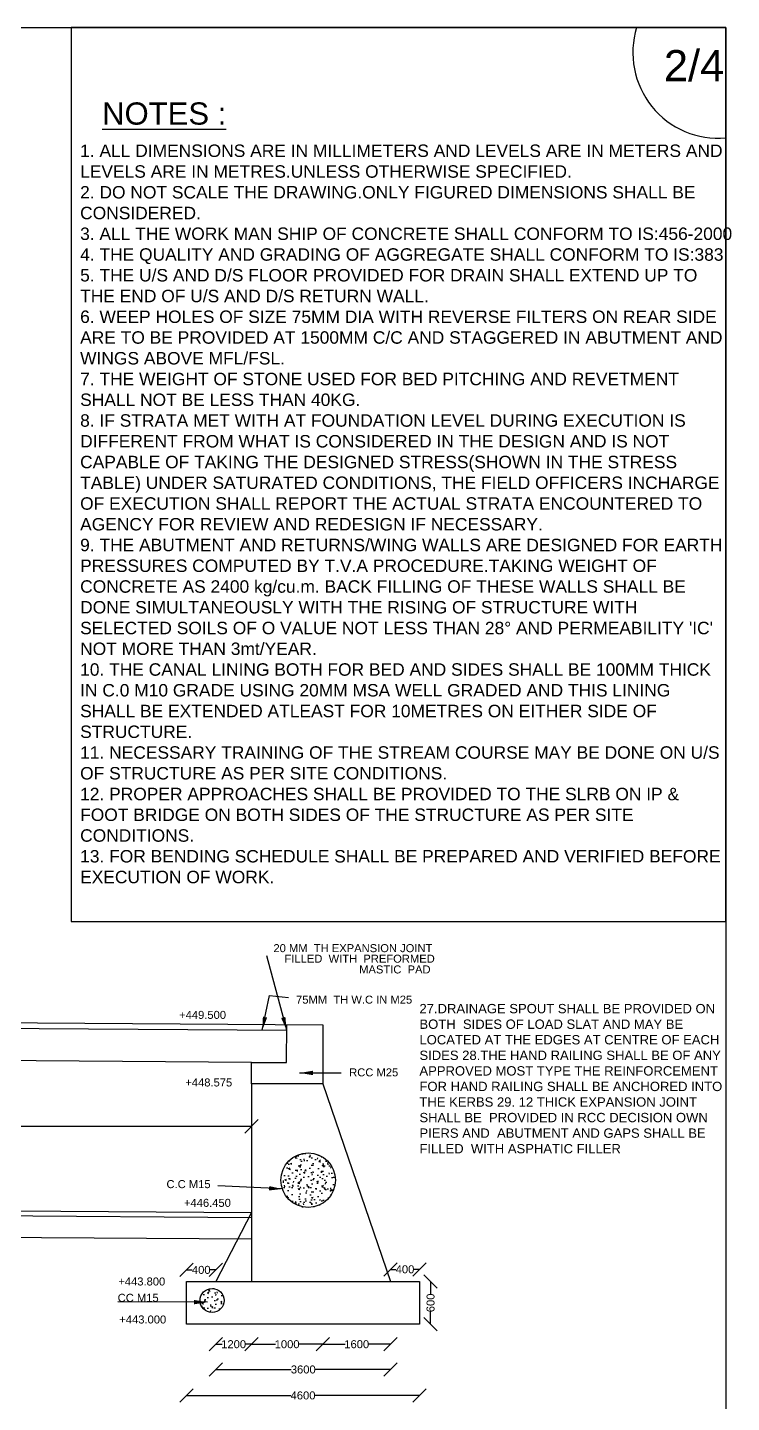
# Model space of a CAD drawing. Header units: millimetres. Extents: x 5763158 to 5770692, y 20980688 to 20986539.
# Drawn here: x 5769096 to 5770680, y 20983446 to 20986539 of the extents above; entities that cross this region are included whole.
import ezdxf

# ---------------------------------------------------------------- set-up
doc = ezdxf.new("R2010")
doc.units = ezdxf.units.MM
doc.header["$MEASUREMENT"] = 0
for name, color, linetype in [('DIMENSIONS', 7, 'Continuous'), ('DRAWING', 7, 'Continuous'), ('TEXT', 7, 'Continuous')]:
    doc.layers.add(name, color=color, linetype=linetype)
doc.styles.get("Standard").update_dxf_attribs({"font": 'arial.ttf', "height": 18})
doc.dimstyles.get("Standard").update_dxf_attribs({"dimtxt": 18, "dimasz": 30, "dimexe": 0.18, "dimexo": 0.0625, "dimgap": 0.09, "dimtad": 0, "dimdec": 0, "dimzin": 0, "dimdsep": 46, "dimtxsty": 'Standard', "dimblk": 'OBLIQUE', "dimcen": 0.09, "dimse1": 1, "dimse2": 1, "dimadec": 0, "dimazin": 0, "dimtfac": 1, "dimtdec": 0, "dimtofl": 0, "dimtmove": 0, "dimatfit": 3, "dimfxl": 1, "dimtolj": 1, "dimtzin": 0, "dimarcsym": 0})

# ---------------------------------------------------------------- blocks, each defined once
blk = doc.blocks.new('_Oblique')
at = {"color": 0, "linetype": 'ByBlock', "lineweight": -2}
blk.add_line((-0.5, -0.5), (0.5, 0.5), dxfattribs=at)
blk = doc.blocks.new('*D84')
at = {"layer": 'Defpoints', "color": 0, "transparency": 16777216}
for p in [(5768418.9, 20984070), (5769599.9, 20984070), (5769599.9, 20984067.2)]:
    blk.add_point(p, dxfattribs=at)
at = {"layer": 'DIMENSIONS', "color": 0, "lineweight": -2, "transparency": 16777216}
for p, q in [((5768418.9, 20984067.2), (5768982.3, 20984067.2)), ((5769599.9, 20984067.2), (5769036.5, 20984067.2))]:
    blk.add_line(p, q, dxfattribs=at)
at = {"layer": 'DIMENSIONS', "color": 0, "lineweight": -2, "transparency": 16777216, "xscale": 30, "yscale": 30, "zscale": 30, "rotation": 180}
blk.add_blockref('_Oblique', (5768418.9, 20984067.2), dxfattribs=at)
at = {"layer": 'DIMENSIONS', "color": 0, "lineweight": -2, "transparency": 16777216, "xscale": 30, "yscale": 30, "zscale": 30}
blk.add_blockref('_Oblique', (5769599.9, 20984067.2), dxfattribs=at)
at = {"layer": 'DIMENSIONS', "color": 0, "transparency": 16777216, "insert": (5769009.4, 20984067.2), "char_height": 18, "attachment_point": 5}
blk.add_mtext('\\A1;2600', dxfattribs=at)
blk = doc.blocks.new('*D85')
at = {"layer": 'Defpoints', "color": 0, "transparency": 16777216}
for p in [(5769520.2, 20983744.2), (5769454.2, 20983718.2), (5769520.2, 20983718.2)]:
    blk.add_point(p, dxfattribs=at)
at = {"layer": 'DIMENSIONS', "color": 0, "lineweight": -2, "transparency": 16777216}
for p, q in [((5769454.2, 20983744.2), (5769466.9, 20983744.2)), ((5769520.2, 20983744.2), (5769507.5, 20983744.2))]:
    blk.add_line(p, q, dxfattribs=at)
at = {"layer": 'DIMENSIONS', "color": 0, "lineweight": -2, "transparency": 16777216, "xscale": 30, "yscale": 30, "zscale": 30, "rotation": 180}
blk.add_blockref('_Oblique', (5769454.2, 20983744.2), dxfattribs=at)
at = {"layer": 'DIMENSIONS', "color": 0, "lineweight": -2, "transparency": 16777216, "xscale": 30, "yscale": 30, "zscale": 30}
blk.add_blockref('_Oblique', (5769520.2, 20983744.2), dxfattribs=at)
at = {"layer": 'DIMENSIONS', "color": 0, "transparency": 16777216, "insert": (5769487.2, 20983744.2), "char_height": 18, "attachment_point": 5}
blk.add_mtext('\\A1;400', dxfattribs=at)
blk = doc.blocks.new('*D86')
at = {"layer": 'Defpoints', "color": 0, "transparency": 16777216}
for p in [(5769978.1, 20983745.5), (5769913.1, 20983718.2), (5769978.1, 20983718.2)]:
    blk.add_point(p, dxfattribs=at)
at = {"layer": 'DIMENSIONS', "color": 0, "lineweight": -2, "transparency": 16777216}
for p, q in [((5769913.1, 20983745.5), (5769925.3, 20983745.5)), ((5769978.1, 20983745.5), (5769965.9, 20983745.5))]:
    blk.add_line(p, q, dxfattribs=at)
at = {"layer": 'DIMENSIONS', "color": 0, "lineweight": -2, "transparency": 16777216, "xscale": 30, "yscale": 30, "zscale": 30, "rotation": 180}
blk.add_blockref('_Oblique', (5769913.1, 20983745.5), dxfattribs=at)
at = {"layer": 'DIMENSIONS', "color": 0, "lineweight": -2, "transparency": 16777216, "xscale": 30, "yscale": 30, "zscale": 30}
blk.add_blockref('_Oblique', (5769978.1, 20983745.5), dxfattribs=at)
at = {"layer": 'DIMENSIONS', "color": 0, "transparency": 16777216, "insert": (5769945.6, 20983745.5), "char_height": 18, "attachment_point": 5}
blk.add_mtext('\\A1;400', dxfattribs=at)
blk = doc.blocks.new('*D87')
at = {"layer": 'Defpoints', "color": 0, "transparency": 16777216}
for p in [(5769978.1, 20983718.2), (5769978.1, 20983622.1), (5770003.2, 20983622.1)]:
    blk.add_point(p, dxfattribs=at)
at = {"layer": 'DIMENSIONS', "color": 0, "lineweight": -2, "transparency": 16777216}
for p, q in [((5770003.2, 20983718.2), (5770003.2, 20983690.1)), ((5770003.2, 20983622.1), (5770003.2, 20983650.1))]:
    blk.add_line(p, q, dxfattribs=at)
at = {"layer": 'DIMENSIONS', "color": 0, "lineweight": -2, "transparency": 16777216, "xscale": 30, "yscale": 30, "zscale": 30}
for p, rotation in [((5770003.2, 20983718.2), 90), ((5770003.2, 20983622.1), 270)]:
    blk.add_blockref('_Oblique', p, dxfattribs=dict(at, rotation=rotation))
at = {"layer": 'DIMENSIONS', "color": 0, "transparency": 16777216, "insert": (5770003.2, 20983670.1), "char_height": 18, "attachment_point": 5, "rotation": 90}
blk.add_mtext('\\A1;600', dxfattribs=at)
blk = doc.blocks.new('*D88')
at = {"layer": 'Defpoints', "color": 0, "transparency": 16777216}
for p in [(5769520.2, 20983718.2), (5769599.9, 20983718.2), (5769599.9, 20983577)]:
    blk.add_point(p, dxfattribs=at)
at = {"layer": 'DIMENSIONS', "color": 0, "lineweight": -2, "transparency": 16777216}
for p, q in [((5769520.2, 20983577), (5769534, 20983577)), ((5769599.9, 20983577), (5769586.2, 20983577))]:
    blk.add_line(p, q, dxfattribs=at)
at = {"layer": 'DIMENSIONS', "color": 0, "lineweight": -2, "transparency": 16777216, "xscale": 30, "yscale": 30, "zscale": 30, "rotation": 180}
blk.add_blockref('_Oblique', (5769520.2, 20983577), dxfattribs=at)
at = {"layer": 'DIMENSIONS', "color": 0, "lineweight": -2, "transparency": 16777216, "xscale": 30, "yscale": 30, "zscale": 30}
blk.add_blockref('_Oblique', (5769599.9, 20983577), dxfattribs=at)
at = {"layer": 'DIMENSIONS', "color": 0, "transparency": 16777216, "insert": (5769560.1, 20983577), "char_height": 18, "attachment_point": 5}
blk.add_mtext('\\A1;1200', dxfattribs=at)
blk = doc.blocks.new('*D89')
at = {"layer": 'Defpoints', "color": 0, "transparency": 16777216}
for p in [(5769760.8, 20984163.1), (5769599.9, 20983718.2), (5769760.8, 20983577)]:
    blk.add_point(p, dxfattribs=at)
at = {"layer": 'DIMENSIONS', "color": 0, "lineweight": -2, "transparency": 16777216}
for p, q in [((5769599.9, 20983577), (5769654.3, 20983577)), ((5769760.8, 20983577), (5769706.5, 20983577))]:
    blk.add_line(p, q, dxfattribs=at)
at = {"layer": 'DIMENSIONS', "color": 0, "lineweight": -2, "transparency": 16777216, "xscale": 30, "yscale": 30, "zscale": 30, "rotation": 180}
blk.add_blockref('_Oblique', (5769599.9, 20983577), dxfattribs=at)
at = {"layer": 'DIMENSIONS', "color": 0, "lineweight": -2, "transparency": 16777216, "xscale": 30, "yscale": 30, "zscale": 30}
blk.add_blockref('_Oblique', (5769760.8, 20983577), dxfattribs=at)
at = {"layer": 'DIMENSIONS', "color": 0, "transparency": 16777216, "insert": (5769680.4, 20983577), "char_height": 18, "attachment_point": 5}
blk.add_mtext('\\A1;1000', dxfattribs=at)
blk = doc.blocks.new('*D90')
at = {"layer": 'Defpoints', "color": 0, "transparency": 16777216}
for p in [(5769913.1, 20983718.2), (5769760.8, 20983577), (5769913.1, 20983577)]:
    blk.add_point(p, dxfattribs=at)
at = {"layer": 'DIMENSIONS', "color": 0, "lineweight": -2, "transparency": 16777216}
for p, q in [((5769760.8, 20983577), (5769810.9, 20983577)), ((5769913.1, 20983577), (5769863.1, 20983577))]:
    blk.add_line(p, q, dxfattribs=at)
at = {"layer": 'DIMENSIONS', "color": 0, "lineweight": -2, "transparency": 16777216, "xscale": 30, "yscale": 30, "zscale": 30, "rotation": 180}
blk.add_blockref('_Oblique', (5769760.8, 20983577), dxfattribs=at)
at = {"layer": 'DIMENSIONS', "color": 0, "lineweight": -2, "transparency": 16777216, "xscale": 30, "yscale": 30, "zscale": 30}
blk.add_blockref('_Oblique', (5769913.1, 20983577), dxfattribs=at)
at = {"layer": 'DIMENSIONS', "color": 0, "transparency": 16777216, "insert": (5769837, 20983577), "char_height": 18, "attachment_point": 5}
blk.add_mtext('\\A1;1600', dxfattribs=at)
blk = doc.blocks.new('*D91')
at = {"layer": 'Defpoints', "color": 0, "transparency": 16777216}
for p in [(5769520.2, 20983718.2), (5769913.1, 20983718.2), (5769913.1, 20983520.2)]:
    blk.add_point(p, dxfattribs=at)
at = {"layer": 'DIMENSIONS', "color": 0, "lineweight": -2, "transparency": 16777216}
for p, q in [((5769520.2, 20983520.2), (5769689.8, 20983520.2)), ((5769913.1, 20983520.2), (5769743.6, 20983520.2))]:
    blk.add_line(p, q, dxfattribs=at)
at = {"layer": 'DIMENSIONS', "color": 0, "lineweight": -2, "transparency": 16777216, "xscale": 30, "yscale": 30, "zscale": 30, "rotation": 180}
blk.add_blockref('_Oblique', (5769520.2, 20983520.2), dxfattribs=at)
at = {"layer": 'DIMENSIONS', "color": 0, "lineweight": -2, "transparency": 16777216, "xscale": 30, "yscale": 30, "zscale": 30}
blk.add_blockref('_Oblique', (5769913.1, 20983520.2), dxfattribs=at)
at = {"layer": 'DIMENSIONS', "color": 0, "transparency": 16777216, "insert": (5769716.7, 20983520.2), "char_height": 18, "attachment_point": 5}
blk.add_mtext('\\A1;3600', dxfattribs=at)
blk = doc.blocks.new('*D92')
at = {"layer": 'Defpoints', "color": 0, "transparency": 16777216}
for p in [(5769454.2, 20983622.1), (5769978.1, 20983622.1), (5769978.1, 20983461.8)]:
    blk.add_point(p, dxfattribs=at)
at = {"layer": 'DIMENSIONS', "color": 0, "lineweight": -2, "transparency": 16777216}
for p, q in [((5769454.2, 20983461.8), (5769688.9, 20983461.8)), ((5769978.1, 20983461.8), (5769743.5, 20983461.8))]:
    blk.add_line(p, q, dxfattribs=at)
at = {"layer": 'DIMENSIONS', "color": 0, "lineweight": -2, "transparency": 16777216, "xscale": 30, "yscale": 30, "zscale": 30, "rotation": 180}
blk.add_blockref('_Oblique', (5769454.2, 20983461.8), dxfattribs=at)
at = {"layer": 'DIMENSIONS', "color": 0, "lineweight": -2, "transparency": 16777216, "xscale": 30, "yscale": 30, "zscale": 30}
blk.add_blockref('_Oblique', (5769978.1, 20983461.8), dxfattribs=at)
at = {"layer": 'DIMENSIONS', "color": 0, "transparency": 16777216, "insert": (5769716.2, 20983461.8), "char_height": 18, "attachment_point": 5}
blk.add_mtext('\\A1;4600', dxfattribs=at)

msp = doc.modelspace()

# ---------------------------------------------------------------- hatches: boundary and pattern name
at = {"layer": 'DRAWING'}
h = msp.add_hatch(dxfattribs=at)
h.set_pattern_fill('AR-CONC', color=0, scale=5, style=0)
h.set_pattern_definition([(50, (2845.89, -1968.346), (35.86300913, -3.13760675), [3.75, -41.25]), (355, (2845.89, -1968.346), (-6.93756668, 37.609606685), [3, -33]), (100.4514, (2848.88, -1968.608), (28.925469086, 34.471977103), [3.1870095, -35.0571056]), (46.1842, (2845.89, -1958.346), (53.36205243, -8.27595072), [5.625, -61.875]), (96.6356, (2850.34, -1959.036), (46.73313528, 48.70589355), [4.7805144, -52.58565]), (351.1842, (2845.89, -1958.346), (46.73309726, 48.70593005), [4.5, -49.5]), (21, (2850.89, -1960.846), (29.845352606, -20.130944533), [3.75, -41.25]), (326, (2850.89, -1960.846), (12.165766596, 36.25750225), [3, -33]), (71.4514, (2853.378, -1962.524), (42.01113143, 16.126524835), [3.1870095, -35.0571056]), (37.5, (2845.891, -1968.346), (0.607992766, 16.6446926916), [0, -32.6, 0, -33.5, 0, -33.125]), (7.5, (2845.89, -1968.346), (13.153476872, 19.720585594), [0, -19.1, 0, -31.85, 0, -12.625]), (327.5, (2834.741, -1968.346), (26.691121809, -1.127743587), [0, -12.5, 0, -39, 0, -51.75]), (317.5, (2829.74, -1968.346), (29.159308467, 5.005249117), [0, -16.25, 0, -25.9, 0, -36.75])])
edge = h.paths.add_edge_path()
edge.add_arc((5769727.8, 20983946.1), 61.3, 0, 360)
h = msp.add_hatch(dxfattribs=at)
h.set_pattern_fill('AR-CONC', color=0, scale=5, style=0)
h.set_pattern_definition([(50, (2629.551, -2238.98), (35.86300913, -3.13760675), [3.75, -41.25]), (355, (2629.55, -2238.98), (-6.93756668, 37.609606685), [3, -33]), (100.4514, (2632.54, -2239.24), (28.925469086, 34.471977103), [3.1870095, -35.0571056]), (46.1842, (2629.55, -2228.98), (53.36205243, -8.27595072), [5.625, -61.875]), (96.6356, (2634, -2229.67), (46.73313528, 48.70589355), [4.7805144, -52.58565]), (351.1842, (2629.55, -2228.98), (46.73309726, 48.70593005), [4.5, -49.5]), (21, (2634.551, -2231.48), (29.845352606, -20.130944533), [3.75, -41.25]), (326, (2634.55, -2231.48), (12.165766596, 36.25750225), [3, -33]), (71.4514, (2637.04, -2233.157), (42.01113143, 16.126524835), [3.1870095, -35.0571056]), (37.5, (2629.551, -2238.98), (0.607992766, 16.6446926916), [0, -32.6, 0, -33.5, 0, -33.125]), (7.5, (2629.551, -2238.98), (13.153476872, 19.720585594), [0, -19.1, 0, -31.85, 0, -12.625]), (327.5, (2618.401, -2238.98), (26.691121809, -1.127743587), [0, -12.5, 0, -39, 0, -51.75]), (317.5, (2613.401, -2238.98), (29.159308467, 5.005249117), [0, -16.25, 0, -25.9, 0, -36.75])])
edge = h.paths.add_edge_path()
edge.add_arc((5769511.5, 20983675.5), 27, 0, 360)

# ---------------------------------------------------------------- linework, layer by layer
at = {"layer": 'DRAWING', "color": 0}
for points in [[(5768100, 20983726.3), (5768261.3, 20984173.4), (5768261.3, 20984305.9), (5769760.8, 20984295.3), (5769760.8, 20984163.1), (5769913.1, 20983718.2)], [(5769599.9, 20984210.7), (5768340.3, 20984220.6), (5768340.9, 20984305.3)], [(5768340.8, 20984292.7), (5769679.4, 20984283.2)], [(5769760.8, 20984163.1), (5769599.9, 20984163.1), (5769599.9, 20984210.7), (5769678.9, 20984210.7), (5769679.5, 20984295.9)], [(5769599.9, 20984163.1), (5769599.9, 20983873.2), (5769520.2, 20983718.2)], [(5768418.9, 20983881.3), (5769599.9, 20983873.2)], [(5769599.9, 20983861.5), (5768418.9, 20983870.2)], [(5769599.9, 20983873.2), (5769599.9, 20983718.2)], [(5768418.9, 20983821.8), (5769599.9, 20983813.8)]]:
    msp.add_lwpolyline(points, dxfattribs=at)
msp.add_lwpolyline([(5769454.2, 20983718.2), (5769978.1, 20983718.2), (5769978.1, 20983622.1), (5769454.2, 20983622.1)], close=True, dxfattribs=at)
for centre, radius in [((5769727.8, 20983946.1), 61.3), ((5769511.5, 20983675.5), 27)]:
    msp.add_circle(centre, radius, dxfattribs=at)
at = {"layer": 'TEXT', "color": 0}
for points in [[(5770667.3, 20980687.7), (5763157.9, 20980687.7), (5763157.9, 20986538.9), (5770667.3, 20986538.9)], [(5770667.3, 20986538.9), (5769194.3, 20986538.9), (5769194.3, 20984528.3), (5770667.3, 20984528.3)]]:
    msp.add_lwpolyline(points, close=True, dxfattribs=at)
msp.add_arc((5770650.7, 20986482.2), 192.5, 162.8566, 274.9485, dxfattribs=at)

# ---------------------------------------------------------------- texts
for s, height, p in [('2/4', 70, (5770528, 20986418.2)), ('%%UNOTES :', 50, (5769264.2, 20986320.4)), ('20 MM  TH EXPANSION JOINT', 18, (5769649.6, 20984459)), ('FILLED  WITH  PREFORMED', 18, (5769674.5, 20984435.3)), ('MASTIC  PAD', 18, (5769842.5, 20984411.1)), ('75MM  TH W.C IN M25', 18, (5769700.5, 20984343.2)), ('+449.500', 18, (5769437.4, 20984308.9)), ('RCC M25', 18, (5769820, 20984179.6)), ('+448.575', 18, (5769451.3, 20984156.9)), ('C.C M15', 18, (5769409, 20983928.2)), ('+446.450', 18, (5769448.3, 20983886.1)), ('+443.800', 18, (5769300.6, 20983709.2)), ('CC M15', 18, (5769299.2, 20983672.5)), ('+443.000', 18, (5769302.8, 20983623.7))]:
    msp.add_text(s, height=height, dxfattribs=at).set_placement(p)
at = {"layer": 'TEXT', "color": 0, "attachment_point": 1}
for s, insert, char_height, width in [("1. ALL DIMENSIONS ARE IN MILLIMETERS AND LEVELS ARE IN METERS AND LEVELS ARE IN METRES.UNLESS OTHERWISE SPECIFIED. \\P2. DO NOT SCALE THE DRAWING.ONLY FIGURED DIMENSIONS SHALL BE CONSIDERED. \\P3. ALL THE WORK MAN SHIP OF CONCRETE SHALL CONFORM TO IS:456-2000 \\P4. THE QUALITY AND GRADING OF AGGREGATE SHALL CONFORM TO IS:383 \\P5. THE U/S AND D/S FLOOR PROVIDED FOR DRAIN SHALL EXTEND UP TO THE END OF U/S AND D/S RETURN WALL. \\P6. WEEP HOLES OF SIZE 75MM DIA WITH REVERSE FILTERS ON REAR SIDE ARE TO BE PROVIDED AT 1500MM C/C AND STAGGERED IN ABUTMENT AND WINGS ABOVE MFL/FSL. \\P7. THE WEIGHT OF STONE USED FOR BED PITCHING AND REVETMENT SHALL NOT BE LESS THAN 40KG. \\P8. IF STRATA MET WITH AT FOUNDATION LEVEL DURING EXECUTION IS DIFFERENT FROM WHAT IS CONSIDERED IN THE DESIGN AND IS NOT CAPABLE OF TAKING THE DESIGNED STRESS(SHOWN IN THE STRESS TABLE) UNDER SATURATED CONDITIONS, THE FIELD OFFICERS INCHARGE OF EXECUTION SHALL REPORT THE ACTUAL STRATA ENCOUNTERED TO AGENCY FOR REVIEW AND REDESIGN IF NECESSARY. \\P9. THE ABUTMENT AND RETURNS/WING WALLS ARE DESIGNED FOR EARTH PRESSURES COMPUTED BY T.V.A PROCEDURE.TAKING WEIGHT OF CONCRETE AS 2400 kg/cu.m. BACK FILLING OF THESE WALLS SHALL BE DONE SIMULTANEOUSLY WITH THE RISING OF STRUCTURE WITH SELECTED SOILS OF O VALUE NOT LESS THAN 28° AND PERMEABILITY 'IC' NOT MORE THAN 3mt/YEAR. \\P10. THE CANAL LINING BOTH FOR BED AND SIDES SHALL BE 100MM THICK IN C.0 M10 GRADE USING 20MM MSA WELL GRADED AND THIS LINING SHALL BE EXTENDED ATLEAST FOR 10METRES ON EITHER SIDE OF STRUCTURE. \\P11. NECESSARY TRAINING OF THE STREAM COURSE MAY BE DONE ON U/S OF STRUCTURE AS PER SITE CONDITIONS. \\P12. PROPER APPROACHES SHALL BE PROVIDED TO THE SLRB ON IP & FOOT BRIDGE ON BOTH SIDES OF THE STRUCTURE AS PER SITE CONDITIONS. \\P13. FOR BENDING SCHEDULE SHALL BE PREPARED AND VERIFIED BEFORE EXECUTION OF WORK. ", (5769214.7, 20986275.7), 28, 1446.593), ('27.DRAINAGE SPOUT SHALL BE PROVIDED ON BOTH  SIDES OF LOAD SLAT AND MAY BE LOCATED AT THE EDGES AT CENTRE OF EACH SIDES 28.THE HAND RAILING SHALL BE OF ANY APPROVED MOST TYPE THE REINFORCEMENT FOR HAND RAILING SHALL BE ANCHORED INTO THE KERBS 29. 12 THICK EXPANSION JOINT SHALL BE  PROVIDED IN RCC DECISION OWN PIERS AND  ABUTMENT AND GAPS SHALL BE FILLED  WITH ASPHATIC FILLER ', (5769978.1, 20984342.5), 21, 687.68)]:
    msp.add_mtext(s, dxfattribs=dict(at, insert=insert, char_height=char_height, width=width))

# ---------------------------------------------------------------- dimensions: what is measured, and where the dimension line sits
at = {"layer": 'DIMENSIONS', "color": 0}
for base, p1, p2, text, picture, middle in [((5769760.8, 20983577), (5769599.9, 20983718.2), (5769760.8, 20984163.1), '1000', '*D89', (5769680.4, 20983577)), ((5769599.9, 20984067.2), (5768418.9, 20984070), (5769599.9, 20984070), '2600', '*D84', (5769009.4, 20984067.2)), ((5769520.2, 20983744.2), (5769454.2, 20983718.2), (5769520.2, 20983718.2), '400', '*D85', (5769487.2, 20983744.2)), ((5769978.1, 20983745.5), (5769913.1, 20983718.2), (5769978.1, 20983718.2), '400', '*D86', (5769945.6, 20983745.5)), ((5769599.9, 20983577), (5769520.2, 20983718.2), (5769599.9, 20983718.2), '1200', '*D88', (5769560.1, 20983577)), ((5769913.1, 20983520.2), (5769520.2, 20983718.2), (5769913.1, 20983718.2), '3600', '*D91', (5769716.7, 20983520.2)), ((5769913.1, 20983577), (5769760.8, 20983577), (5769913.1, 20983718.2), '1600', '*D90', (5769837, 20983577)), ((5769978.1, 20983461.8), (5769454.2, 20983622.1), (5769978.1, 20983622.1), '4600', '*D92', (5769716.2, 20983461.8))]:
    dim = msp.add_linear_dim(base=base, p1=p1, p2=p2, text=text, dimstyle='Standard', dxfattribs=at)
    dim.commit()
    dim.dimension.update_dxf_attribs({"geometry": picture, "text_midpoint": middle})
dim = msp.add_linear_dim(base=(5770003.2, 20983622.1), p1=(5769978.1, 20983718.2), p2=(5769978.1, 20983622.1), angle=90, text='600', dimstyle='Standard', dxfattribs=at)
dim.commit()
dim.dimension.update_dxf_attribs({"geometry": '*D87', "text_midpoint": (5770003.2, 20983670.1)})

# ---------------------------------------------------------------- leaders
for points in [[(5769679.4, 20984283.2), (5769634.8, 20984451)], [(5769624.6, 20984283.6), (5769640.8, 20984361.5), (5769683.4, 20984357.3)], [(5769708.6, 20984187.3), (5769802, 20984187.3)], [(5769669.8, 20983926.3), (5769524.4, 20983933.7)], [(5769500.9, 20983671.6), (5769299.2, 20983672.5)]]:
    msp.add_leader(points, dimstyle='Standard', override={"dimgap": 0.09, "dimtad": 0}, dxfattribs=at)

doc.saveas('drawing.dxf')
